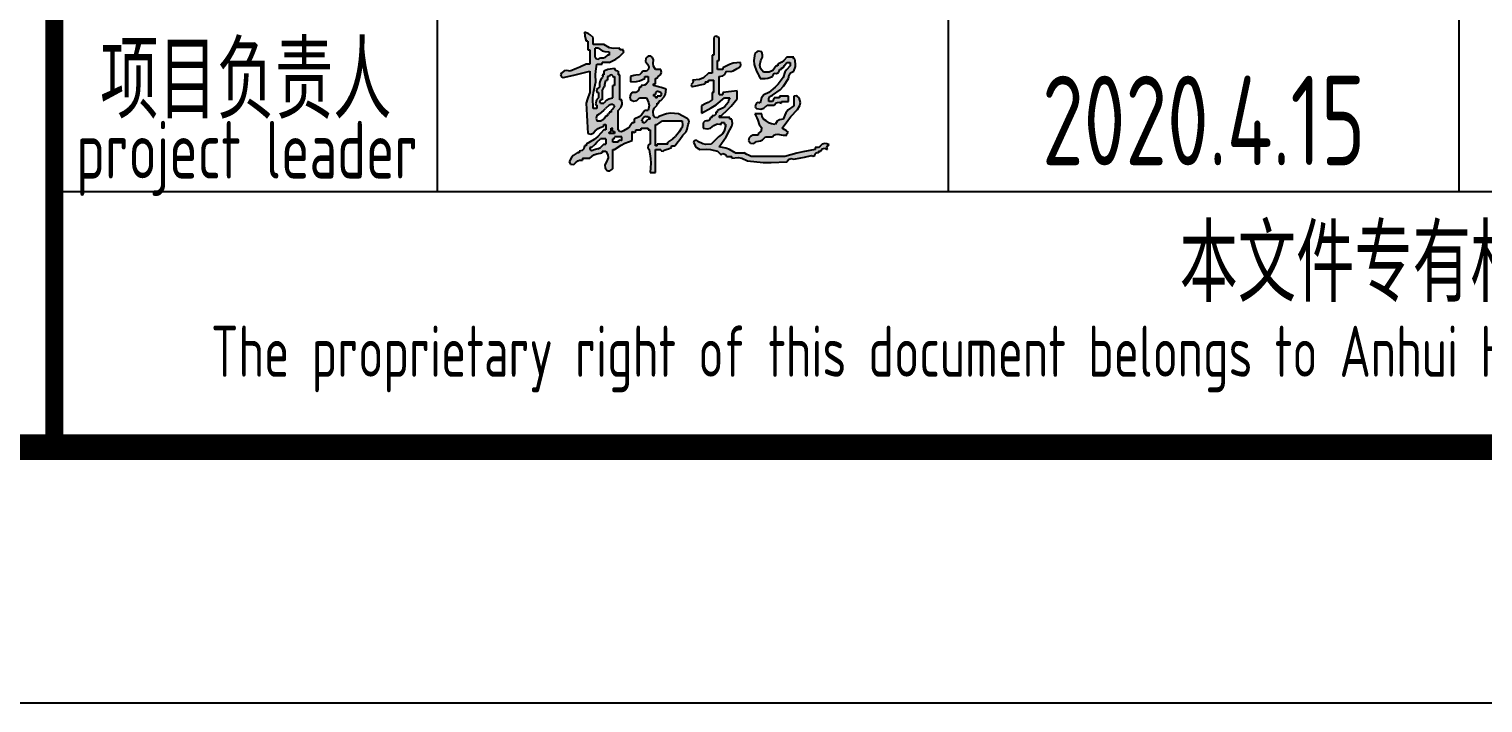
# Model space of a CAD drawing. Extents: x 6128144 to 12201635, y -1670122 to -706096.
# Drawn here: x 6174718 to 6177564, y -753270 to -751952 of the extents above; entities that cross this region are included whole.
import ezdxf
from ezdxf.enums import TextEntityAlignment as Align

# ---------------------------------------------------------------- set-up
doc = ezdxf.new("R2010")
doc.units = 0
doc.header["$LTSCALE"] = 1000
doc.header["$MEASUREMENT"] = 0
doc.layers.get('0').update_dxf_attribs({"linetype": 'CONTINUOUS'})
doc.layers.add('PUB_TITLE', color=4, linetype='CONTINUOUS')
doc.styles.add('AHD', font='sceie.shx', dxfattribs={"width": 0.7, "bigfont": 'sceic.shx'})
doc.styles.add('sceie', font='sceie.shx', dxfattribs={"bigfont": 'sceic.shx'})

# ---------------------------------------------------------------- blocks, each defined once
blk = doc.blocks.new('韩超')
h = blk.add_hatch(color=256)
h.dxf.hatch_style = 1
h.paths.add_polyline_path([(0.787849, 0.514197), (0.777955, 0.527898), (0.77346, 0.562754), (0.78123, 0.586063), (0.805739, 0.61125), (0.805739, 0.625142), (0.819631, 0.625142), (0.818004, 0.635027), (0.823773, 0.643681), (0.833523, 0.64598), (0.860867, 0.674873), (0.870953, 0.696725), (0.875199, 0.736279), (0.836353, 0.74757), (0.816903, 0.753127), (0.777955, 0.764063), (0.777955, 0.777955), (0.791847, 0.777955), (0.791847, 0.819631), (0.801775, 0.820971), (0.80763, 0.824875), (0.812685, 0.833523), (0.832189, 0.847055), (0.839321, 0.866071), (0.833523, 0.889091), (0.791847, 0.889091), (0.776856, 0.916298), (0.7735, 0.934755), (0.777955, 0.965498), (0.770329, 0.984025), (0.756314, 0.993368), (0.736279, 0.993282), (0.716867, 0.977277), (0.713907, 0.950644), (0.729333, 0.930768), (0.740061, 0.911103), (0.737625, 0.891618), (0.722387, 0.875199), (0.694603, 0.875199), (0.683489, 0.864086), (0.677932, 0.858529), (0.666819, 0.847415), (0.638572, 0.845181), (0.624291, 0.842325), (0.597358, 0.833523), (0.597358, 0.791847), (0.643081, 0.794876), (0.666726, 0.800787), (0.708495, 0.819631), (0.708495, 0.833523), (0.736279, 0.833523), (0.736279, 0.791847), (0.718733, 0.774249), (0.705317, 0.767541), (0.680711, 0.764063), (0.680711, 0.750171), (0.666819, 0.750171), (0.658732, 0.72359), (0.639033, 0.708815), (0.61125, 0.708495), (0.596777, 0.690733), (0.592946, 0.675409), (0.597358, 0.652926), (0.623512, 0.642026), (0.64687, 0.646697), (0.666819, 0.666819), (0.722387, 0.666819), (0.738834, 0.631134), (0.742077, 0.608437), (0.736279, 0.569574), (0.708495, 0.569574), (0.682162, 0.535076), (0.663824, 0.519794), (0.625142, 0.500114), (0.625142, 0.47233), (0.61125, 0.47233), (0.589715, 0.441777), (0.574435, 0.428025), (0.54179, 0.409816), (0.527664, 0.400538), (0.510468, 0.403404), (0.500114, 0.416762), (0.500114, 0.569574), (0.524623, 0.594762), (0.532393, 0.618071), (0.527898, 0.652926), (0.514006, 0.652926), (0.514006, 0.847415), (0.500114, 0.847415), (0.500114, 0.875199), (0.486416, 0.877514), (0.478388, 0.883536), (0.47233, 0.896037), (0.438162, 0.892345), (0.420863, 0.888021), (0.388977, 0.875199), (0.388977, 0.847415), (0.375085, 0.847415), (0.379444, 0.836821), (0.376971, 0.826928), (0.368139, 0.819631), (0.356965, 0.793593), (0.353947, 0.778504), (0.354247, 0.750171), (0.337644, 0.741703), (0.330222, 0.726858), (0.333409, 0.708495), (0.347301, 0.708495), (0.347301, 0.666819), (0.332737, 0.655189), (0.327028, 0.643772), (0.326463, 0.625142), (0.32344, 0.619715), (0.327253, 0.612088), (0.333409, 0.61125), (0.333409, 0.583466), (0.305625, 0.583466), (0.302565, 0.667178), (0.306887, 0.710398), (0.326463, 0.791847), (0.3234, 0.8474), (0.32482, 0.875797), (0.333409, 0.930768), (0.375085, 0.930768), (0.375085, 0.94466), (0.430654, 0.94466), (0.482374, 0.970498), (0.50707, 0.987931), (0.548736, 1.028012), (0.542559, 1.028676), (0.538615, 1.036564), (0.54179, 1.041904), (0.514006, 1.041904), (0.514006, 1.055796), (0.462884, 1.052445), (0.433869, 1.058893), (0.388977, 1.08358), (0.305625, 1.08358), (0.305625, 1.139148), (0.281985, 1.161307), (0.266841, 1.170393), (0.236165, 1.180825), (0.238399, 1.152578), (0.241255, 1.138297), (0.250057, 1.111364), (0.263949, 1.111364), (0.263949, 1.041904), (0.277841, 1.041904), (0.277841, 0.930768), (0.250057, 0.930768), (0.200194, 0.90821), (0.175186, 0.897095), (0.125028, 0.875199), (0.097454, 0.881715), (0.078516, 0.877928), (0.055568, 0.861307), (0.050109, 0.847376), (0.0559, 0.8329), (0.06946, 0.826577), (0.152955, 0.845407), (0.194635, 0.855133), (0.277841, 0.875199), (0.277841, 0.708495), (0.266727, 0.675154), (0.261171, 0.658483), (0.250057, 0.625142), (0.255939, 0.530696), (0.258718, 0.483462), (0.263949, 0.388977), (0.286969, 0.38318), (0.305985, 0.390311), (0.319517, 0.409816), (0.344599, 0.428141), (0.359268, 0.435475), (0.388977, 0.444546), (0.388977, 0.458438), (0.40287, 0.458438), (0.40287, 0.416762), (0.388977, 0.416762), (0.340729, 0.364454), (0.31168, 0.341215), (0.250057, 0.305625), (0.250057, 0.291733), (0.236165, 0.291733), (0.231424, 0.268639), (0.217583, 0.254798), (0.194489, 0.250057), (0.194489, 0.236165), (0.180597, 0.236165), (0.148793, 0.216524), (0.134276, 0.200394), (0.118082, 0.166705), (0.127514, 0.14947), (0.152825, 0.145854), (0.166705, 0.159759), (0.185336, 0.17447), (0.198563, 0.17943), (0.222273, 0.180597), (0.222273, 0.194489), (0.277841, 0.194489), (0.311245, 0.220472), (0.333233, 0.229896), (0.375085, 0.236165), (0.375085, 0.250057), (0.40287, 0.250057), (0.420685, 0.221738), (0.422698, 0.197582), (0.409816, 0.166705), (0.396068, 0.142401), (0.398473, 0.118345), (0.416762, 0.097244), (0.43433, 0.097627), (0.444154, 0.100901), (0.458438, 0.111136), (0.458438, 0.263949), (0.47233, 0.263949), (0.524193, 0.298154), (0.552768, 0.312442), (0.61125, 0.333409), (0.61125, 0.40287), (0.621931, 0.39652), (0.637706, 0.404407), (0.639034, 0.416762), (0.680711, 0.416762), (0.680711, 0.430654), (0.736279, 0.430654), (0.736279, 0.416762), (0.750171, 0.416762), (0.750171, 0.305625), (0.735269, 0.297653), (0.731714, 0.276323), (0.743225, 0.263949), (0.754517, 0.192544), (0.755945, 0.155413), (0.750171, 0.083352), (0.791847, 0.083352), (0.791847, 0.263949), (0.833523, 0.263949), (0.837499, 0.253205), (0.852744, 0.249394), (0.861307, 0.257003), (0.883535, 0.265338), (0.894648, 0.269506), (0.916876, 0.277841), (0.916876, 0.291733), (0.94466, 0.291733), (0.969894, 0.324902), (0.982398, 0.341574), (1.007174, 0.375085), (1.032146, 0.402761), (1.041693, 0.421855), (1.04885, 0.458438), (1.055218, 0.477023), (1.053221, 0.491001), (1.041904, 0.50706), (0.972444, 0.54179), (0.910919, 0.546316), (0.877697, 0.541786), (0.819631, 0.520952), (0.805828, 0.5112)])
h.paths.add_polyline_path([(0.791847, 0.458438), (0.805739, 0.458438), (0.82241, 0.469551), (0.847415, 0.486222), (1.000228, 0.486222), (1.003038, 0.45197), (0.997988, 0.431769), (0.97939, 0.40287), (0.948039, 0.36501), (0.929334, 0.347744), (0.889091, 0.319517), (0.889091, 0.305625), (0.805739, 0.305625), (0.805739, 0.291733), (0.791847, 0.291733)], flags=16)
h.paths.add_polyline_path([(0.750171, 0.500114), (0.736279, 0.500114), (0.725165, 0.489), (0.719608, 0.483443), (0.708495, 0.47233), (0.694603, 0.47233), (0.694603, 0.486222), (0.688447, 0.48706), (0.684633, 0.494686), (0.687657, 0.500114), (0.701182, 0.516386), (0.715167, 0.52238), (0.736279, 0.520952), (0.736943, 0.514775), (0.744831, 0.510831), (0.750171, 0.514006)], flags=16)
h.paths.add_polyline_path([(0.791847, 0.666819), (0.793521, 0.674497), (0.785633, 0.682384), (0.777955, 0.680711), (0.777955, 0.694603), (0.791847, 0.694603), (0.792194, 0.70849), (0.806202, 0.718996), (0.819631, 0.715441), (0.833192, 0.709118), (0.838982, 0.694641), (0.833523, 0.680711), (0.805739, 0.680711), (0.805739, 0.666819)], flags=16)
h.paths.add_polyline_path([(0.527898, 0.361193), (0.527898, 0.333409), (0.517217, 0.339759), (0.501443, 0.331871), (0.500114, 0.319517), (0.458438, 0.319517), (0.458438, 0.347301), (0.466116, 0.345628), (0.474003, 0.353515), (0.47233, 0.361193)], flags=16)
h.paths.add_polyline_path([(0.47233, 0.40287), (0.47233, 0.388977), (0.430654, 0.388977), (0.42898, 0.396656), (0.436867, 0.404543), (0.444546, 0.40287), (0.444546, 0.430654), (0.458438, 0.430654), (0.452088, 0.419973), (0.459976, 0.404198)], flags=16)
h.paths.add_polyline_path([(0.47233, 0.604304), (0.464836, 0.588169), (0.458643, 0.580427), (0.444546, 0.569574), (0.444546, 0.555682), (0.430654, 0.555682), (0.432327, 0.548004), (0.42444, 0.540117), (0.416762, 0.54179), (0.416762, 0.527898), (0.40287, 0.527898), (0.39467, 0.507807), (0.386422, 0.49791), (0.368139, 0.486222), (0.333409, 0.486222), (0.327612, 0.509242), (0.334743, 0.528258), (0.354247, 0.54179), (0.384775, 0.569612), (0.400056, 0.583504), (0.430654, 0.61125), (0.446814, 0.616197), (0.458647, 0.614224)], flags=16)
h.paths.add_polyline_path([(0.458438, 0.666819), (0.426908, 0.659351), (0.410404, 0.649448), (0.388977, 0.625142), (0.361193, 0.625142), (0.354844, 0.635823), (0.362731, 0.651598), (0.375085, 0.652926), (0.375085, 0.722387), (0.390598, 0.753922), (0.396359, 0.771203), (0.40287, 0.805739), (0.416762, 0.805739), (0.416762, 0.833523), (0.430654, 0.833523), (0.434629, 0.844267), (0.449874, 0.848078), (0.458438, 0.840469), (0.459102, 0.834292), (0.466989, 0.830348), (0.47233, 0.833523), (0.47233, 0.764063), (0.458438, 0.764063)], flags=16)
h.paths.add_polyline_path([(0.40287, 0.347301), (0.40287, 0.305625), (0.388977, 0.305625), (0.360889, 0.27915), (0.342496, 0.268422), (0.305625, 0.257003), (0.294367, 0.254885), (0.286778, 0.256782), (0.277841, 0.263949), (0.277841, 0.277841), (0.291733, 0.277841), (0.319459, 0.305683), (0.333352, 0.319575), (0.361193, 0.347301)], flags=16)
h.paths.add_polyline_path([(0.430654, 1.000228), (0.416762, 1.000228), (0.39813, 0.985517), (0.384903, 0.980557), (0.361193, 0.97939), (0.347067, 0.970112), (0.329871, 0.972978), (0.319517, 0.986336), (0.319517, 1.055796), (0.347301, 1.055796), (0.376072, 1.035613), (0.395527, 1.029128), (0.430654, 1.028012)], flags=16)
h = blk.add_hatch(color=256)
h.dxf.hatch_style = 1
h.paths.add_polyline_path([(1.542018, 0.208381), (1.519791, 0.219494), (1.508677, 0.225051), (1.48645, 0.236165), (1.416989, 0.236165), (1.371255, 0.264232), (1.344642, 0.274582), (1.291961, 0.284787), (1.328443, 0.335457), (1.345237, 0.362046), (1.375313, 0.416762), (1.391241, 0.446575), (1.394603, 0.466747), (1.389205, 0.500114), (1.375313, 0.500114), (1.375313, 0.514006), (1.291961, 0.514006), (1.291961, 0.527898), (1.305853, 0.527898), (1.359796, 0.576664), (1.385101, 0.603375), (1.430881, 0.659873), (1.430881, 0.722387), (1.386427, 0.71683), (1.3642, 0.714052), (1.319745, 0.708495), (1.319745, 0.694603), (1.291961, 0.694603), (1.291961, 0.833523), (1.31926, 0.838693), (1.334923, 0.85044), (1.347529, 0.875199), (1.381781, 0.872389), (1.401982, 0.877439), (1.430881, 0.896037), (1.450883, 0.906123), (1.460131, 0.922307), (1.458666, 0.94466), (1.401114, 0.937345), (1.371819, 0.928557), (1.319745, 0.902983), (1.319745, 0.889091), (1.278069, 0.889091), (1.278069, 0.958552), (1.291961, 0.958552), (1.291961, 1.139148), (1.285806, 1.138304), (1.281086, 1.140664), (1.278069, 1.146094), (1.267308, 1.150023), (1.257931, 1.147679), (1.250285, 1.139148), (1.250285, 1.000228), (1.236393, 1.000228), (1.236393, 0.861307), (1.208609, 0.861307), (1.168183, 0.824416), (1.138053, 0.811024), (1.08358, 0.805739), (1.087939, 0.795145), (1.085465, 0.785252), (1.076634, 0.777955), (1.071121, 0.771113), (1.075065, 0.759282), (1.08358, 0.757117), (1.122533, 0.76519), (1.141984, 0.769358), (1.180825, 0.777955), (1.180825, 0.791847), (1.208609, 0.791847), (1.208609, 0.805739), (1.250285, 0.805739), (1.250285, 0.708495), (1.236393, 0.708495), (1.236393, 0.652926), (1.203973, 0.631977), (1.187234, 0.622213), (1.15304, 0.604304), (1.15304, 0.548736), (1.229739, 0.588318), (1.266619, 0.612432), (1.333637, 0.666819), (1.375313, 0.666819), (1.366995, 0.654381), (1.363975, 0.646831), (1.361421, 0.632088), (1.335054, 0.599814), (1.316435, 0.58585), (1.278069, 0.569574), (1.278069, 0.555682), (1.264177, 0.555682), (1.26415, 0.539965), (1.25211, 0.527924), (1.236393, 0.527898), (1.236393, 0.514006), (1.222501, 0.514006), (1.219217, 0.502022), (1.216226, 0.496039), (1.208609, 0.486222), (1.191149, 0.488205), (1.17971, 0.484393), (1.166932, 0.47233), (1.166932, 0.430654), (1.200708, 0.424307), (1.223469, 0.429997), (1.250285, 0.451492), (1.27048, 0.461183), (1.283894, 0.46286), (1.305853, 0.458438), (1.305853, 0.47233), (1.333637, 0.47233), (1.333637, 0.458438), (1.339793, 0.4576), (1.343606, 0.449973), (1.340583, 0.444546), (1.32937, 0.406076), (1.316213, 0.38634), (1.285015, 0.361193), (1.229447, 0.305625), (1.187056, 0.302553), (1.163204, 0.307323), (1.125256, 0.326463), (1.114566, 0.33576), (1.096818, 0.332211), (1.090526, 0.319517), (1.102438, 0.292491), (1.113943, 0.279343), (1.139148, 0.263949), (1.194983, 0.265062), (1.223561, 0.262204), (1.278069, 0.250057), (1.289183, 0.238943), (1.294739, 0.233386), (1.305853, 0.222273), (1.320568, 0.231877), (1.341519, 0.224893), (1.347529, 0.208381), (1.389205, 0.208381), (1.389205, 0.194489), (1.439628, 0.1998), (1.468259, 0.195028), (1.514234, 0.173651), (1.635959, 0.161998), (1.69773, 0.160594), (1.819859, 0.166705), (1.833779, 0.185933), (1.852296, 0.192877), (1.875427, 0.187543), (1.930995, 0.198656), (1.958779, 0.204213), (2.014348, 0.215327), (2.025534, 0.209917), (2.039748, 0.217024), (2.042132, 0.229219), (2.049428, 0.23805), (2.059322, 0.240524), (2.069916, 0.236165), (2.069916, 0.250057), (2.083808, 0.250057), (2.098401, 0.26772), (2.118188, 0.272666), (2.139376, 0.263949), (2.133917, 0.27788), (2.139708, 0.292356), (2.153268, 0.298679), (2.133073, 0.308371), (2.119659, 0.310047), (2.0977, 0.305625), (2.086586, 0.294512), (2.08103, 0.288955), (2.069916, 0.277841), (2.042132, 0.277841), (2.042132, 0.263949), (1.946785, 0.245868), (1.899372, 0.234712), (1.805967, 0.208381)])
h = blk.add_hatch(color=256)
h.dxf.hatch_style = 1
h.paths.add_polyline_path([(1.611478, 0.625142), (1.597547, 0.630601), (1.583071, 0.624811), (1.576748, 0.61125), (1.572819, 0.60049), (1.575163, 0.591112), (1.583694, 0.583466), (1.61855, 0.578971), (1.641859, 0.586741), (1.667046, 0.61125), (1.680938, 0.61125), (1.722615, 0.61125), (1.737208, 0.628913), (1.756995, 0.63386), (1.778183, 0.625142), (1.778183, 0.639034), (1.833751, 0.639034), (1.833751, 0.655705), (1.833751, 0.66404), (1.833751, 0.680711), (1.805967, 0.680711), (1.792075, 0.680711), (1.764291, 0.680711), (1.764291, 0.666819), (1.722615, 0.666819), (1.717058, 0.655705), (1.714279, 0.650148), (1.708723, 0.639034), (1.69483, 0.639034), (1.680938, 0.639034), (1.678868, 0.661339), (1.688455, 0.678116), (1.708723, 0.687657), (1.768692, 0.728785), (1.795922, 0.757527), (1.833751, 0.819631), (1.839429, 0.846829), (1.850907, 0.862133), (1.875427, 0.875199), (1.888443, 0.91196), (1.890032, 0.934206), (1.882373, 0.972444), (1.876196, 0.973108), (1.872252, 0.980995), (1.875427, 0.986336), (1.861535, 0.986336), (1.819859, 0.986336), (1.796859, 0.959188), (1.781933, 0.947248), (1.750399, 0.930768), (1.750399, 0.916876), (1.736507, 0.916876), (1.71031, 0.882162), (1.682751, 0.868382), (1.639262, 0.868253), (1.61591, 0.897042), (1.610049, 0.922442), (1.618424, 0.958552), (1.629264, 0.984285), (1.6309, 1.000642), (1.62537, 1.028012), (1.602888, 1.032424), (1.587563, 1.028593), (1.569802, 1.01412), (1.562035, 0.958817), (1.56513, 0.927869), (1.583694, 0.875199), (1.595758, 0.853473), (1.601336, 0.842318), (1.611478, 0.819631), (1.650742, 0.818134), (1.671448, 0.821092), (1.708723, 0.833523), (1.714279, 0.844637), (1.717058, 0.850194), (1.722615, 0.861307), (1.740978, 0.85812), (1.755823, 0.865542), (1.764291, 0.882145), (1.764955, 0.888322), (1.772842, 0.892266), (1.778183, 0.889091), (1.778183, 0.902983), (1.792075, 0.902983), (1.803189, 0.919654), (1.808745, 0.927989), (1.819859, 0.94466), (1.847643, 0.94466), (1.847643, 0.916876), (1.817381, 0.887163), (1.804962, 0.866982), (1.792075, 0.826577), (1.753545, 0.774398), (1.730689, 0.750113), (1.680938, 0.708495), (1.641359, 0.690689), (1.621854, 0.667284)])
h = blk.add_hatch(color=256)
h.dxf.hatch_style = 1
h.paths.add_polyline_path([(1.831635, 0.573795), (1.812227, 0.549535), (1.792075, 0.500114), (1.762292, 0.496094), (1.744726, 0.484384), (1.729561, 0.458438), (1.700075, 0.463546), (1.684975, 0.469586), (1.6601, 0.486222), (1.637668, 0.49978), (1.627728, 0.515685), (1.62537, 0.54179), (1.603143, 0.54179), (1.592029, 0.54179), (1.569802, 0.54179), (1.586675, 0.509854), (1.593737, 0.492906), (1.604532, 0.458438), (1.621804, 0.436498), (1.61886, 0.407063), (1.597586, 0.388977), (1.597586, 0.375085), (1.55591, 0.375085), (1.536306, 0.36578), (1.526798, 0.35437), (1.52118, 0.333409), (1.537185, 0.313997), (1.563818, 0.311038), (1.583694, 0.326463), (1.614401, 0.331156), (1.630976, 0.339443), (1.653154, 0.361193), (1.667046, 0.361193), (1.708723, 0.361193), (1.720352, 0.375758), (1.731769, 0.381467), (1.750399, 0.382031), (1.77782, 0.376762), (1.791938, 0.37535), (1.819859, 0.375085), (1.821199, 0.385013), (1.825102, 0.390868), (1.833751, 0.395924), (1.815429, 0.411271), (1.805589, 0.418299), (1.785129, 0.430654), (1.829593, 0.491137), (1.853312, 0.520437), (1.903211, 0.57652), (1.923495, 0.606919), (1.927312, 0.631729), (1.917103, 0.666819), (1.904326, 0.678881), (1.892887, 0.682694), (1.875427, 0.680711), (1.875427, 0.650148), (1.875427, 0.634867), (1.875427, 0.604304)])
for p, q in [((0.266841, 1.170393), (0.236165, 1.180825)), ((0.236165, 1.180825), (0.238399, 1.152578)), ((0.238399, 1.152578), (0.241255, 1.138297)), ((0.241255, 1.138297), (0.250057, 1.111364)), ((0.281985, 1.161307), (0.266841, 1.170393)), ((0.305625, 1.139148), (0.281985, 1.161307)), ((0.305625, 1.08358), (0.305625, 1.139148)), ((1.257931, 1.147679), (1.250285, 1.139148)), ((1.250285, 1.139148), (1.250285, 1.000228)), ((1.267308, 1.150023), (1.257931, 1.147679)), ((1.278069, 1.146094), (1.267308, 1.150023)), ((1.281086, 1.140664), (1.278069, 1.146094)), ((1.285806, 1.138304), (1.281086, 1.140664)), ((1.291961, 1.139148), (1.285806, 1.138304)), ((1.291961, 0.958552), (1.291961, 1.139148)), ((0.263949, 1.111364), (0.250057, 1.111364)), ((0.263949, 1.111364), (0.263949, 1.041904)), ((0.263949, 1.041904), (0.277841, 1.041904)), ((0.277841, 1.041904), (0.277841, 0.930768)), ((0.388977, 1.08358), (0.305625, 1.08358)), ((0.319517, 0.986336), (0.319517, 1.055796)), ((0.347301, 1.055796), (0.319517, 1.055796)), ((0.347301, 1.055796), (0.376072, 1.035613)), ((0.376072, 1.035613), (0.395527, 1.029128)), ((0.433869, 1.058893), (0.388977, 1.08358)), ((0.395527, 1.029128), (0.430654, 1.028012)), ((0.430654, 1.028012), (0.430654, 1.000228)), ((0.462884, 1.052445), (0.433869, 1.058893)), ((0.514006, 1.055796), (0.462884, 1.052445)), ((0.50707, 0.987931), (0.548736, 1.028012)), ((0.514006, 1.041904), (0.514006, 1.055796)), ((0.54179, 1.041904), (0.514006, 1.041904)), ((0.538615, 1.036564), (0.54179, 1.041904)), ((0.542559, 1.028676), (0.538615, 1.036564)), ((0.548736, 1.028012), (0.542559, 1.028676)), ((1.587563, 1.028593), (1.569802, 1.01412)), ((1.602888, 1.032424), (1.587563, 1.028593)), ((1.62537, 1.028012), (1.602888, 1.032424)), ((1.6309, 1.000642), (1.62537, 1.028012)), ((0.250057, 0.930768), (0.200194, 0.90821)), ((0.277841, 0.930768), (0.250057, 0.930768)), ((0.319517, 0.986336), (0.329871, 0.972978)), ((0.32482, 0.875797), (0.333409, 0.930768)), ((0.329871, 0.972978), (0.347067, 0.970112)), ((0.333409, 0.930768), (0.375085, 0.930768)), ((0.347067, 0.970112), (0.361193, 0.97939)), ((0.361193, 0.97939), (0.384903, 0.980557)), ((0.375085, 0.930768), (0.375085, 0.94466)), ((0.430654, 0.94466), (0.375085, 0.94466)), ((0.384903, 0.980557), (0.39813, 0.985517)), ((0.416762, 1.000228), (0.39813, 0.985517)), ((0.430654, 1.000228), (0.416762, 1.000228)), ((0.430654, 0.94466), (0.482374, 0.970498)), ((0.482374, 0.970498), (0.50707, 0.987931)), ((0.716867, 0.977277), (0.713907, 0.950644)), ((0.713907, 0.950644), (0.729333, 0.930768)), ((0.736279, 0.993282), (0.716867, 0.977277)), ((0.729333, 0.930768), (0.740061, 0.911103)), ((0.756314, 0.993368), (0.736279, 0.993282)), ((0.740061, 0.911103), (0.737625, 0.891618)), ((0.770329, 0.984025), (0.756314, 0.993368)), ((0.777955, 0.965498), (0.770329, 0.984025)), ((0.7735, 0.934755), (0.777955, 0.965498)), ((0.776856, 0.916298), (0.7735, 0.934755)), ((0.791847, 0.889091), (0.776856, 0.916298)), ((1.236393, 1.000228), (1.236393, 0.861307)), ((1.250285, 1.000228), (1.236393, 1.000228)), ((1.278069, 0.958552), (1.291961, 0.958552)), ((1.278069, 0.889091), (1.278069, 0.958552)), ((1.371819, 0.928557), (1.319745, 0.902983)), ((1.401114, 0.937345), (1.371819, 0.928557)), ((1.458666, 0.94466), (1.401114, 0.937345)), ((1.450883, 0.906123), (1.460131, 0.922307)), ((1.460131, 0.922307), (1.458666, 0.94466)), ((1.569802, 1.01412), (1.562035, 0.958817)), ((1.562035, 0.958817), (1.56513, 0.927869)), ((1.56513, 0.927869), (1.583694, 0.875199)), ((1.610049, 0.922442), (1.618424, 0.958552)), ((1.61591, 0.897042), (1.610049, 0.922442)), ((1.618424, 0.958552), (1.629264, 0.984285)), ((1.629264, 0.984285), (1.6309, 1.000642)), ((1.736507, 0.916876), (1.71031, 0.882162)), ((1.750399, 0.916876), (1.736507, 0.916876)), ((1.781933, 0.947248), (1.750399, 0.930768)), ((1.750399, 0.930768), (1.750399, 0.916876)), ((1.796859, 0.959188), (1.781933, 0.947248)), ((1.792075, 0.902983), (1.803189, 0.919654)), ((1.819859, 0.986336), (1.796859, 0.959188)), ((1.803189, 0.919654), (1.808745, 0.927989)), ((1.808745, 0.927989), (1.819859, 0.94466)), ((1.847643, 0.916876), (1.817381, 0.887163)), ((1.861535, 0.986336), (1.819859, 0.986336)), ((1.819859, 0.94466), (1.847643, 0.94466)), ((1.847643, 0.94466), (1.847643, 0.916876)), ((1.875427, 0.986336), (1.861535, 0.986336)), ((1.872252, 0.980995), (1.875427, 0.986336)), ((1.876196, 0.973108), (1.872252, 0.980995)), ((1.875427, 0.875199), (1.888443, 0.91196)), ((1.882373, 0.972444), (1.876196, 0.973108)), ((1.890032, 0.934206), (1.882373, 0.972444)), ((1.888443, 0.91196), (1.890032, 0.934206)), ((0.055568, 0.861307), (0.050109, 0.847376)), ((0.050109, 0.847376), (0.0559, 0.8329)), ((0.078516, 0.877928), (0.055568, 0.861307)), ((0.0559, 0.8329), (0.06946, 0.826577)), ((0.06946, 0.826577), (0.152955, 0.845407)), ((0.097454, 0.881715), (0.078516, 0.877928)), ((0.125028, 0.875199), (0.097454, 0.881715)), ((0.175186, 0.897095), (0.125028, 0.875199)), ((0.152955, 0.845407), (0.194635, 0.855133)), ((0.200194, 0.90821), (0.175186, 0.897095)), ((0.194635, 0.855133), (0.277841, 0.875199)), ((0.277841, 0.875199), (0.277841, 0.708495)), ((0.3234, 0.8474), (0.32482, 0.875797)), ((0.326463, 0.791847), (0.3234, 0.8474)), ((0.368139, 0.819631), (0.356965, 0.793593)), ((0.376971, 0.826928), (0.368139, 0.819631)), ((0.388977, 0.847415), (0.375085, 0.847415)), ((0.375085, 0.847415), (0.379444, 0.836821)), ((0.379444, 0.836821), (0.376971, 0.826928)), ((0.420863, 0.888021), (0.388977, 0.875199)), ((0.388977, 0.875199), (0.388977, 0.847415)), ((0.396359, 0.771203), (0.40287, 0.805739)), ((0.40287, 0.805739), (0.416762, 0.805739)), ((0.416762, 0.833523), (0.416762, 0.805739)), ((0.430654, 0.833523), (0.416762, 0.833523)), ((0.438162, 0.892345), (0.420863, 0.888021)), ((0.434629, 0.844267), (0.430654, 0.833523)), ((0.449874, 0.848078), (0.434629, 0.844267)), ((0.47233, 0.896037), (0.438162, 0.892345)), ((0.458438, 0.840469), (0.449874, 0.848078)), ((0.458438, 0.840469), (0.459102, 0.834292)), ((0.466989, 0.830348), (0.459102, 0.834292)), ((0.47233, 0.833523), (0.466989, 0.830348)), ((0.478388, 0.883536), (0.47233, 0.896037)), ((0.47233, 0.833523), (0.47233, 0.764063)), ((0.486416, 0.877514), (0.478388, 0.883536)), ((0.500114, 0.875199), (0.486416, 0.877514)), ((0.500114, 0.875199), (0.500114, 0.847415)), ((0.514006, 0.847415), (0.500114, 0.847415)), ((0.514006, 0.652926), (0.514006, 0.847415)), ((0.624291, 0.842325), (0.597358, 0.833523)), ((0.597358, 0.833523), (0.597358, 0.791847)), ((0.638572, 0.845181), (0.624291, 0.842325)), ((0.666819, 0.847415), (0.638572, 0.845181)), ((0.643081, 0.794876), (0.666726, 0.800787)), ((0.666726, 0.800787), (0.708495, 0.819631)), ((0.677932, 0.858529), (0.666819, 0.847415)), ((0.683489, 0.864086), (0.677932, 0.858529)), ((0.694603, 0.875199), (0.683489, 0.864086)), ((0.722387, 0.875199), (0.694603, 0.875199)), ((0.708495, 0.833523), (0.736279, 0.833523)), ((0.708495, 0.819631), (0.708495, 0.833523)), ((0.737625, 0.891618), (0.722387, 0.875199)), ((0.736279, 0.833523), (0.736279, 0.791847)), ((0.833523, 0.889091), (0.791847, 0.889091)), ((0.791847, 0.819631), (0.801775, 0.820971)), ((0.791847, 0.777955), (0.791847, 0.819631)), ((0.801775, 0.820971), (0.80763, 0.824875)), ((0.80763, 0.824875), (0.812685, 0.833523)), ((0.812685, 0.833523), (0.832189, 0.847055)), ((0.832189, 0.847055), (0.839321, 0.866071)), ((0.839321, 0.866071), (0.833523, 0.889091)), ((1.138053, 0.811024), (1.08358, 0.805739)), ((1.08358, 0.805739), (1.087939, 0.795145)), ((1.168183, 0.824416), (1.138053, 0.811024)), ((1.208609, 0.861307), (1.168183, 0.824416)), ((1.236393, 0.861307), (1.208609, 0.861307)), ((1.208609, 0.791847), (1.208609, 0.805739)), ((1.208609, 0.805739), (1.250285, 0.805739)), ((1.250285, 0.708495), (1.250285, 0.805739)), ((1.319745, 0.889091), (1.278069, 0.889091)), ((1.291961, 0.833523), (1.31926, 0.838693)), ((1.291961, 0.694603), (1.291961, 0.833523)), ((1.31926, 0.838693), (1.334923, 0.85044)), ((1.319745, 0.902983), (1.319745, 0.889091)), ((1.334923, 0.85044), (1.347529, 0.875199)), ((1.347529, 0.875199), (1.381781, 0.872389)), ((1.381781, 0.872389), (1.401982, 0.877439)), ((1.401982, 0.877439), (1.430881, 0.896037)), ((1.430881, 0.896037), (1.450883, 0.906123)), ((1.583694, 0.875199), (1.595758, 0.853473)), ((1.595758, 0.853473), (1.601336, 0.842318)), ((1.601336, 0.842318), (1.611478, 0.819631)), ((1.611478, 0.819631), (1.650742, 0.818134)), ((1.639262, 0.868253), (1.61591, 0.897042)), ((1.682751, 0.868382), (1.639262, 0.868253)), ((1.650742, 0.818134), (1.671448, 0.821092)), ((1.671448, 0.821092), (1.708723, 0.833523)), ((1.71031, 0.882162), (1.682751, 0.868382)), ((1.708723, 0.833523), (1.714279, 0.844637)), ((1.714279, 0.844637), (1.717058, 0.850194)), ((1.717058, 0.850194), (1.722615, 0.861307)), ((1.722615, 0.861307), (1.740978, 0.85812)), ((1.740978, 0.85812), (1.755823, 0.865542)), ((1.792075, 0.826577), (1.753545, 0.774398)), ((1.755823, 0.865542), (1.764291, 0.882145)), ((1.764291, 0.882145), (1.764955, 0.888322)), ((1.764955, 0.888322), (1.772842, 0.892266)), ((1.772842, 0.892266), (1.778183, 0.889091)), ((1.778183, 0.902983), (1.792075, 0.902983)), ((1.778183, 0.889091), (1.778183, 0.902983)), ((1.804962, 0.866982), (1.792075, 0.826577)), ((1.795922, 0.757527), (1.833751, 0.819631)), ((1.817381, 0.887163), (1.804962, 0.866982)), ((1.833751, 0.819631), (1.839429, 0.846829)), ((1.839429, 0.846829), (1.850907, 0.862133)), ((1.850907, 0.862133), (1.875427, 0.875199)), ((0.277841, 0.708495), (0.266727, 0.675154)), ((0.302565, 0.667178), (0.306887, 0.710398)), ((0.306887, 0.710398), (0.326463, 0.791847)), ((0.337644, 0.741703), (0.330222, 0.726858)), ((0.330222, 0.726858), (0.333409, 0.708495)), ((0.347301, 0.708495), (0.333409, 0.708495)), ((0.354247, 0.750171), (0.337644, 0.741703)), ((0.347301, 0.708495), (0.347301, 0.666819)), ((0.356965, 0.793593), (0.353947, 0.778504)), ((0.353947, 0.778504), (0.354247, 0.750171)), ((0.375085, 0.722387), (0.390598, 0.753922)), ((0.375085, 0.722387), (0.375085, 0.652926)), ((0.396359, 0.771203), (0.390598, 0.753922)), ((0.47233, 0.764063), (0.458438, 0.764063)), ((0.458438, 0.666819), (0.458438, 0.764063)), ((0.596777, 0.690733), (0.592946, 0.675409)), ((0.61125, 0.708495), (0.596777, 0.690733)), ((0.597358, 0.791847), (0.643081, 0.794876)), ((0.639033, 0.708815), (0.61125, 0.708495)), ((0.658732, 0.72359), (0.639033, 0.708815)), ((0.666819, 0.750171), (0.658732, 0.72359)), ((0.680711, 0.750171), (0.666819, 0.750171)), ((0.705317, 0.767541), (0.680711, 0.764063)), ((0.680711, 0.764063), (0.680711, 0.750171)), ((0.718733, 0.774249), (0.705317, 0.767541)), ((0.736279, 0.791847), (0.718733, 0.774249)), ((0.777955, 0.777955), (0.791847, 0.777955)), ((0.777955, 0.764063), (0.777955, 0.777955)), ((0.816903, 0.753127), (0.777955, 0.764063)), ((0.777955, 0.694603), (0.777955, 0.680711)), ((0.777955, 0.694603), (0.791847, 0.694603)), ((0.792194, 0.70849), (0.791847, 0.694603)), ((0.806202, 0.718996), (0.792194, 0.70849)), ((0.819631, 0.715441), (0.806202, 0.718996)), ((0.836353, 0.74757), (0.816903, 0.753127)), ((0.833192, 0.709118), (0.819631, 0.715441)), ((0.833192, 0.709118), (0.838982, 0.694641)), ((0.833523, 0.680711), (0.838982, 0.694641)), ((0.875199, 0.736279), (0.836353, 0.74757)), ((0.860867, 0.674873), (0.870953, 0.696725)), ((0.870953, 0.696725), (0.875199, 0.736279)), ((1.076634, 0.777955), (1.071121, 0.771113)), ((1.071121, 0.771113), (1.075065, 0.759282)), ((1.075065, 0.759282), (1.08358, 0.757117)), ((1.085465, 0.785252), (1.076634, 0.777955)), ((1.08358, 0.757117), (1.122533, 0.76519)), ((1.087939, 0.795145), (1.085465, 0.785252)), ((1.122533, 0.76519), (1.141984, 0.769358)), ((1.141984, 0.769358), (1.180825, 0.777955)), ((1.180825, 0.791847), (1.208609, 0.791847)), ((1.180825, 0.791847), (1.180825, 0.777955)), ((1.236393, 0.708495), (1.236393, 0.652926)), ((1.250285, 0.708495), (1.236393, 0.708495)), ((1.291961, 0.694603), (1.319745, 0.694603)), ((1.3642, 0.714052), (1.319745, 0.708495)), ((1.319745, 0.708495), (1.319745, 0.694603)), ((1.386427, 0.71683), (1.3642, 0.714052)), ((1.430881, 0.722387), (1.386427, 0.71683)), ((1.430881, 0.659873), (1.430881, 0.722387)), ((1.641359, 0.690689), (1.621854, 0.667284)), ((1.680938, 0.708495), (1.641359, 0.690689)), ((1.730689, 0.750113), (1.680938, 0.708495)), ((1.688455, 0.678116), (1.708723, 0.687657)), ((1.708723, 0.687657), (1.768692, 0.728785)), ((1.753545, 0.774398), (1.730689, 0.750113)), ((1.768692, 0.728785), (1.795922, 0.757527)), ((0.261171, 0.658483), (0.250057, 0.625142)), ((0.250057, 0.625142), (0.255939, 0.530696)), ((0.266727, 0.675154), (0.261171, 0.658483)), ((0.305625, 0.583466), (0.302565, 0.667178)), ((0.333409, 0.583466), (0.305625, 0.583466)), ((0.326463, 0.625142), (0.32344, 0.619715)), ((0.32344, 0.619715), (0.327253, 0.612088)), ((0.327028, 0.643772), (0.326463, 0.625142)), ((0.332737, 0.655189), (0.327028, 0.643772)), ((0.327253, 0.612088), (0.333409, 0.61125)), ((0.347301, 0.666819), (0.332737, 0.655189)), ((0.333409, 0.61125), (0.333409, 0.583466)), ((0.384775, 0.569612), (0.354247, 0.54179)), ((0.362731, 0.651598), (0.354844, 0.635823)), ((0.361193, 0.625142), (0.354844, 0.635823)), ((0.361193, 0.625142), (0.388977, 0.625142)), ((0.375085, 0.652926), (0.362731, 0.651598)), ((0.384775, 0.569612), (0.400056, 0.583504)), ((0.410404, 0.649448), (0.388977, 0.625142)), ((0.430654, 0.61125), (0.400056, 0.583504)), ((0.410404, 0.649448), (0.426908, 0.659351)), ((0.426908, 0.659351), (0.458438, 0.666819)), ((0.446814, 0.616197), (0.430654, 0.61125)), ((0.444546, 0.569574), (0.458643, 0.580427)), ((0.444546, 0.569574), (0.444546, 0.555682)), ((0.458647, 0.614224), (0.446814, 0.616197)), ((0.458643, 0.580427), (0.464836, 0.588169)), ((0.458647, 0.614224), (0.47233, 0.604304)), ((0.47233, 0.604304), (0.464836, 0.588169)), ((0.500114, 0.569574), (0.524623, 0.594762)), ((0.500114, 0.416762), (0.500114, 0.569574)), ((0.527898, 0.652926), (0.514006, 0.652926)), ((0.524623, 0.594762), (0.532393, 0.618071)), ((0.532393, 0.618071), (0.527898, 0.652926)), ((0.592946, 0.675409), (0.597358, 0.652926)), ((0.597358, 0.652926), (0.623512, 0.642026)), ((0.623512, 0.642026), (0.64687, 0.646697)), ((0.64687, 0.646697), (0.666819, 0.666819)), ((0.666819, 0.666819), (0.722387, 0.666819)), ((0.708495, 0.569574), (0.682162, 0.535076)), ((0.736279, 0.569574), (0.708495, 0.569574)), ((0.722387, 0.666819), (0.738834, 0.631134)), ((0.742077, 0.608437), (0.736279, 0.569574)), ((0.738834, 0.631134), (0.742077, 0.608437)), ((0.77346, 0.562754), (0.78123, 0.586063)), ((0.785633, 0.682384), (0.777955, 0.680711)), ((0.78123, 0.586063), (0.805739, 0.61125)), ((0.785633, 0.682384), (0.793521, 0.674497)), ((0.793521, 0.674497), (0.791847, 0.666819)), ((0.805739, 0.666819), (0.791847, 0.666819)), ((0.833523, 0.680711), (0.805739, 0.680711)), ((0.805739, 0.666819), (0.805739, 0.680711)), ((0.805739, 0.61125), (0.805739, 0.625142)), ((0.805739, 0.625142), (0.819631, 0.625142)), ((0.818004, 0.635027), (0.823773, 0.643681)), ((0.819631, 0.625142), (0.818004, 0.635027)), ((0.823773, 0.643681), (0.833523, 0.64598)), ((0.833523, 0.64598), (0.860867, 0.674873)), ((1.187234, 0.622213), (1.15304, 0.604304)), ((1.15304, 0.604304), (1.15304, 0.548736)), ((1.15304, 0.548736), (1.229739, 0.588318)), ((1.203973, 0.631977), (1.187234, 0.622213)), ((1.236393, 0.652926), (1.203973, 0.631977)), ((1.229739, 0.588318), (1.266619, 0.612432)), ((1.266619, 0.612432), (1.333637, 0.666819)), ((1.316435, 0.58585), (1.278069, 0.569574)), ((1.278069, 0.555682), (1.278069, 0.569574)), ((1.305853, 0.527898), (1.359796, 0.576664)), ((1.335054, 0.599814), (1.316435, 0.58585)), ((1.333637, 0.666819), (1.375313, 0.666819)), ((1.361421, 0.632088), (1.335054, 0.599814)), ((1.359796, 0.576664), (1.385101, 0.603375)), ((1.363975, 0.646831), (1.361421, 0.632088)), ((1.366995, 0.654381), (1.363975, 0.646831)), ((1.375313, 0.666819), (1.366995, 0.654381)), ((1.385101, 0.603375), (1.430881, 0.659873)), ((1.576748, 0.61125), (1.572819, 0.60049)), ((1.572819, 0.60049), (1.575163, 0.591112)), ((1.575163, 0.591112), (1.583694, 0.583466)), ((1.583071, 0.624811), (1.576748, 0.61125)), ((1.597547, 0.630601), (1.583071, 0.624811)), ((1.583694, 0.583466), (1.61855, 0.578971)), ((1.611478, 0.625142), (1.597547, 0.630601)), ((1.621854, 0.667284), (1.611478, 0.625142)), ((1.61855, 0.578971), (1.641859, 0.586741)), ((1.641859, 0.586741), (1.667046, 0.61125)), ((1.667046, 0.61125), (1.680938, 0.61125)), ((1.678868, 0.661339), (1.688455, 0.678116)), ((1.680938, 0.639034), (1.678868, 0.661339)), ((1.69483, 0.639034), (1.680938, 0.639034)), ((1.680938, 0.61125), (1.722615, 0.61125)), ((1.708723, 0.639034), (1.69483, 0.639034)), ((1.714279, 0.650148), (1.708723, 0.639034)), ((1.717058, 0.655705), (1.714279, 0.650148)), ((1.722615, 0.666819), (1.717058, 0.655705)), ((1.764291, 0.666819), (1.722615, 0.666819)), ((1.722615, 0.61125), (1.737208, 0.628913)), ((1.737208, 0.628913), (1.756995, 0.63386)), ((1.756995, 0.63386), (1.778183, 0.625142)), ((1.792075, 0.680711), (1.764291, 0.680711)), ((1.764291, 0.680711), (1.764291, 0.666819)), ((1.778183, 0.625142), (1.778183, 0.639034)), ((1.778183, 0.639034), (1.833751, 0.639034)), ((1.805967, 0.680711), (1.792075, 0.680711)), ((1.833751, 0.680711), (1.805967, 0.680711)), ((1.831635, 0.573795), (1.812227, 0.549535)), ((1.875427, 0.604304), (1.831635, 0.573795)), ((1.833751, 0.66404), (1.833751, 0.680711)), ((1.833751, 0.655705), (1.833751, 0.66404)), ((1.833751, 0.639034), (1.833751, 0.655705)), ((1.853312, 0.520437), (1.903211, 0.57652)), ((1.892887, 0.682694), (1.875427, 0.680711)), ((1.875427, 0.680711), (1.875427, 0.650148)), ((1.875427, 0.650148), (1.875427, 0.634867)), ((1.875427, 0.634867), (1.875427, 0.604304)), ((1.904326, 0.678881), (1.892887, 0.682694)), ((1.903211, 0.57652), (1.923495, 0.606919)), ((1.917103, 0.666819), (1.904326, 0.678881)), ((1.927312, 0.631729), (1.917103, 0.666819)), ((1.923495, 0.606919), (1.927312, 0.631729)), ((0.255939, 0.530696), (0.258718, 0.483462)), ((0.258718, 0.483462), (0.263949, 0.388977)), ((0.334743, 0.528258), (0.327612, 0.509242)), ((0.327612, 0.509242), (0.333409, 0.486222)), ((0.333409, 0.486222), (0.368139, 0.486222)), ((0.334743, 0.528258), (0.354247, 0.54179)), ((0.386422, 0.49791), (0.368139, 0.486222)), ((0.39467, 0.507807), (0.386422, 0.49791)), ((0.388977, 0.458438), (0.40287, 0.458438)), ((0.388977, 0.444546), (0.388977, 0.458438)), ((0.40287, 0.527898), (0.39467, 0.507807)), ((0.40287, 0.527898), (0.416762, 0.527898)), ((0.40287, 0.458438), (0.40287, 0.416762)), ((0.416762, 0.54179), (0.416762, 0.527898)), ((0.416762, 0.54179), (0.42444, 0.540117)), ((0.432327, 0.548004), (0.42444, 0.540117)), ((0.432327, 0.548004), (0.430654, 0.555682)), ((0.444546, 0.555682), (0.430654, 0.555682)), ((0.61125, 0.47233), (0.589715, 0.441777)), ((0.625142, 0.47233), (0.61125, 0.47233)), ((0.663824, 0.519794), (0.625142, 0.500114)), ((0.625142, 0.500114), (0.625142, 0.47233)), ((0.682162, 0.535076), (0.663824, 0.519794)), ((0.687657, 0.500114), (0.684633, 0.494686)), ((0.688447, 0.48706), (0.684633, 0.494686)), ((0.687657, 0.500114), (0.701182, 0.516386)), ((0.694603, 0.486222), (0.688447, 0.48706)), ((0.694603, 0.47233), (0.694603, 0.486222)), ((0.708495, 0.47233), (0.694603, 0.47233)), ((0.715167, 0.52238), (0.701182, 0.516386)), ((0.719608, 0.483443), (0.708495, 0.47233)), ((0.715167, 0.52238), (0.736279, 0.520952)), ((0.725165, 0.489), (0.719608, 0.483443)), ((0.725165, 0.489), (0.736279, 0.500114)), ((0.736279, 0.520952), (0.736943, 0.514775)), ((0.750171, 0.500114), (0.736279, 0.500114)), ((0.744831, 0.510831), (0.736943, 0.514775)), ((0.744831, 0.510831), (0.750171, 0.514006)), ((0.750171, 0.500114), (0.750171, 0.514006)), ((0.777955, 0.527898), (0.77346, 0.562754)), ((0.787849, 0.514197), (0.777955, 0.527898)), ((0.805828, 0.5112), (0.787849, 0.514197)), ((0.791847, 0.458438), (0.805739, 0.458438)), ((0.791847, 0.291733), (0.791847, 0.458438)), ((0.805739, 0.458438), (0.82241, 0.469551)), ((0.819631, 0.520952), (0.805828, 0.5112)), ((0.877697, 0.541786), (0.819631, 0.520952)), ((0.82241, 0.469551), (0.847415, 0.486222)), ((0.847415, 0.486222), (1.000228, 0.486222)), ((0.910919, 0.546316), (0.877697, 0.541786)), ((0.972444, 0.54179), (0.910919, 0.546316)), ((1.041904, 0.50706), (0.972444, 0.54179)), ((1.000228, 0.486222), (1.003038, 0.45197)), ((1.041693, 0.421855), (1.04885, 0.458438)), ((1.053221, 0.491001), (1.041904, 0.50706)), ((1.04885, 0.458438), (1.055218, 0.477023)), ((1.055218, 0.477023), (1.053221, 0.491001)), ((1.17971, 0.484393), (1.166932, 0.47233)), ((1.166932, 0.47233), (1.166932, 0.430654)), ((1.191149, 0.488205), (1.17971, 0.484393)), ((1.208609, 0.486222), (1.191149, 0.488205)), ((1.216226, 0.496039), (1.208609, 0.486222)), ((1.219217, 0.502022), (1.216226, 0.496039)), ((1.222501, 0.514006), (1.219217, 0.502022)), ((1.236393, 0.514006), (1.222501, 0.514006)), ((1.25211, 0.527924), (1.236393, 0.527898)), ((1.236393, 0.514006), (1.236393, 0.527898)), ((1.250285, 0.451492), (1.27048, 0.461183)), ((1.26415, 0.539965), (1.25211, 0.527924)), ((1.264177, 0.555682), (1.26415, 0.539965)), ((1.278069, 0.555682), (1.264177, 0.555682)), ((1.27048, 0.461183), (1.283894, 0.46286)), ((1.283894, 0.46286), (1.305853, 0.458438)), ((1.291961, 0.527898), (1.291961, 0.514006)), ((1.291961, 0.527898), (1.305853, 0.527898)), ((1.375313, 0.514006), (1.291961, 0.514006)), ((1.333637, 0.47233), (1.305853, 0.47233)), ((1.305853, 0.458438), (1.305853, 0.47233)), ((1.333637, 0.47233), (1.333637, 0.458438)), ((1.333637, 0.458438), (1.339793, 0.4576)), ((1.339793, 0.4576), (1.343606, 0.449973)), ((1.375313, 0.500114), (1.375313, 0.514006)), ((1.389205, 0.500114), (1.375313, 0.500114)), ((1.394603, 0.466747), (1.389205, 0.500114)), ((1.391241, 0.446575), (1.394603, 0.466747)), ((1.592029, 0.54179), (1.569802, 0.54179)), ((1.569802, 0.54179), (1.586675, 0.509854)), ((1.586675, 0.509854), (1.593737, 0.492906)), ((1.603143, 0.54179), (1.592029, 0.54179)), ((1.593737, 0.492906), (1.604532, 0.458438)), ((1.62537, 0.54179), (1.603143, 0.54179)), ((1.604532, 0.458438), (1.621804, 0.436498)), ((1.627728, 0.515685), (1.62537, 0.54179)), ((1.637668, 0.49978), (1.627728, 0.515685)), ((1.6601, 0.486222), (1.637668, 0.49978)), ((1.684975, 0.469586), (1.6601, 0.486222)), ((1.700075, 0.463546), (1.684975, 0.469586)), ((1.729561, 0.458438), (1.700075, 0.463546)), ((1.744726, 0.484384), (1.729561, 0.458438)), ((1.762292, 0.496094), (1.744726, 0.484384)), ((1.792075, 0.500114), (1.762292, 0.496094)), ((1.785129, 0.430654), (1.829593, 0.491137)), ((1.812227, 0.549535), (1.792075, 0.500114)), ((1.829593, 0.491137), (1.853312, 0.520437)), ((0.263949, 0.388977), (0.286969, 0.38318)), ((0.286969, 0.38318), (0.305985, 0.390311)), ((0.305985, 0.390311), (0.319517, 0.409816)), ((0.340729, 0.364454), (0.31168, 0.341215)), ((0.319517, 0.409816), (0.344599, 0.428141)), ((0.333352, 0.319575), (0.361193, 0.347301)), ((0.388977, 0.416762), (0.340729, 0.364454)), ((0.344599, 0.428141), (0.359268, 0.435475)), ((0.359268, 0.435475), (0.388977, 0.444546)), ((0.40287, 0.347301), (0.361193, 0.347301)), ((0.40287, 0.416762), (0.388977, 0.416762)), ((0.40287, 0.347301), (0.40287, 0.305625)), ((0.42898, 0.396656), (0.436867, 0.404543)), ((0.430654, 0.388977), (0.42898, 0.396656)), ((0.47233, 0.388977), (0.430654, 0.388977)), ((0.436867, 0.404543), (0.444546, 0.40287)), ((0.444546, 0.430654), (0.458438, 0.430654)), ((0.444546, 0.40287), (0.444546, 0.430654)), ((0.452088, 0.419973), (0.458438, 0.430654)), ((0.452088, 0.419973), (0.459976, 0.404198)), ((0.466116, 0.345628), (0.458438, 0.347301)), ((0.458438, 0.319517), (0.458438, 0.347301)), ((0.459976, 0.404198), (0.47233, 0.40287)), ((0.466116, 0.345628), (0.474003, 0.353515)), ((0.47233, 0.40287), (0.47233, 0.388977)), ((0.47233, 0.361193), (0.474003, 0.353515)), ((0.527898, 0.361193), (0.47233, 0.361193)), ((0.510468, 0.403404), (0.500114, 0.416762)), ((0.527664, 0.400538), (0.510468, 0.403404)), ((0.54179, 0.409816), (0.527664, 0.400538)), ((0.527898, 0.333409), (0.527898, 0.361193)), ((0.574435, 0.428025), (0.54179, 0.409816)), ((0.589715, 0.441777), (0.574435, 0.428025)), ((0.61125, 0.333409), (0.61125, 0.40287)), ((0.61125, 0.40287), (0.621931, 0.39652)), ((0.621931, 0.39652), (0.637706, 0.404407)), ((0.637706, 0.404407), (0.639034, 0.416762)), ((0.639034, 0.416762), (0.680711, 0.416762)), ((0.680711, 0.430654), (0.736279, 0.430654)), ((0.680711, 0.416762), (0.680711, 0.430654)), ((0.736279, 0.430654), (0.736279, 0.416762)), ((0.736279, 0.416762), (0.750171, 0.416762)), ((0.750171, 0.416762), (0.750171, 0.305625)), ((0.929334, 0.347744), (0.889091, 0.319517)), ((0.929334, 0.347744), (0.948039, 0.36501)), ((0.97939, 0.40287), (0.948039, 0.36501)), ((0.969894, 0.324902), (0.982398, 0.341574)), ((0.97939, 0.40287), (0.997988, 0.431769)), ((0.982398, 0.341574), (1.007174, 0.375085)), ((1.003038, 0.45197), (0.997988, 0.431769)), ((1.007174, 0.375085), (1.032146, 0.402761)), ((1.032146, 0.402761), (1.041693, 0.421855)), ((1.166932, 0.430654), (1.200708, 0.424307)), ((1.200708, 0.424307), (1.223469, 0.429997)), ((1.223469, 0.429997), (1.250285, 0.451492)), ((1.285015, 0.361193), (1.229447, 0.305625)), ((1.316213, 0.38634), (1.285015, 0.361193)), ((1.32937, 0.406076), (1.316213, 0.38634)), ((1.328443, 0.335457), (1.345237, 0.362046)), ((1.340583, 0.444546), (1.32937, 0.406076)), ((1.343606, 0.449973), (1.340583, 0.444546)), ((1.345237, 0.362046), (1.375313, 0.416762)), ((1.375313, 0.416762), (1.391241, 0.446575)), ((1.526798, 0.35437), (1.52118, 0.333409)), ((1.536306, 0.36578), (1.526798, 0.35437)), ((1.55591, 0.375085), (1.536306, 0.36578)), ((1.597586, 0.375085), (1.55591, 0.375085)), ((1.61886, 0.407063), (1.597586, 0.388977)), ((1.597586, 0.388977), (1.597586, 0.375085)), ((1.621804, 0.436498), (1.61886, 0.407063)), ((1.630976, 0.339443), (1.653154, 0.361193)), ((1.653154, 0.361193), (1.667046, 0.361193)), ((1.667046, 0.361193), (1.708723, 0.361193)), ((1.708723, 0.361193), (1.720352, 0.375758)), ((1.720352, 0.375758), (1.731769, 0.381467)), ((1.731769, 0.381467), (1.750399, 0.382031)), ((1.750399, 0.382031), (1.77782, 0.376762)), ((1.77782, 0.376762), (1.791938, 0.37535)), ((1.805589, 0.418299), (1.785129, 0.430654)), ((1.791938, 0.37535), (1.819859, 0.375085)), ((1.815429, 0.411271), (1.805589, 0.418299)), ((1.833751, 0.395924), (1.815429, 0.411271)), ((1.819859, 0.375085), (1.821199, 0.385013)), ((1.821199, 0.385013), (1.825102, 0.390868)), ((1.825102, 0.390868), (1.833751, 0.395924)), ((0.180597, 0.236165), (0.148793, 0.216524)), ((0.194489, 0.236165), (0.180597, 0.236165)), ((0.217583, 0.254798), (0.194489, 0.250057)), ((0.194489, 0.250057), (0.194489, 0.236165)), ((0.231424, 0.268639), (0.217583, 0.254798)), ((0.236165, 0.291733), (0.231424, 0.268639)), ((0.250057, 0.291733), (0.236165, 0.291733)), ((0.31168, 0.341215), (0.250057, 0.305625)), ((0.250057, 0.305625), (0.250057, 0.291733)), ((0.291733, 0.277841), (0.277841, 0.277841)), ((0.277841, 0.277841), (0.277841, 0.263949)), ((0.277841, 0.263949), (0.286778, 0.256782)), ((0.286778, 0.256782), (0.294367, 0.254885)), ((0.291733, 0.277841), (0.319459, 0.305683)), ((0.294367, 0.254885), (0.305625, 0.257003)), ((0.342496, 0.268422), (0.305625, 0.257003)), ((0.311245, 0.220472), (0.333233, 0.229896)), ((0.319459, 0.305683), (0.333352, 0.319575)), ((0.333233, 0.229896), (0.375085, 0.236165)), ((0.342496, 0.268422), (0.360889, 0.27915)), ((0.388977, 0.305625), (0.360889, 0.27915)), ((0.375085, 0.250057), (0.40287, 0.250057)), ((0.375085, 0.250057), (0.375085, 0.236165)), ((0.388977, 0.305625), (0.40287, 0.305625)), ((0.40287, 0.250057), (0.420685, 0.221738)), ((0.500114, 0.319517), (0.458438, 0.319517)), ((0.458438, 0.263949), (0.47233, 0.263949)), ((0.458438, 0.111136), (0.458438, 0.263949)), ((0.47233, 0.263949), (0.524193, 0.298154)), ((0.501443, 0.331871), (0.500114, 0.319517)), ((0.501443, 0.331871), (0.517217, 0.339759)), ((0.517217, 0.339759), (0.527898, 0.333409)), ((0.524193, 0.298154), (0.552768, 0.312442)), ((0.552768, 0.312442), (0.61125, 0.333409)), ((0.735269, 0.297653), (0.731714, 0.276323)), ((0.731714, 0.276323), (0.743225, 0.263949)), ((0.750171, 0.305625), (0.735269, 0.297653)), ((0.743225, 0.263949), (0.754517, 0.192544)), ((0.805739, 0.291733), (0.791847, 0.291733)), ((0.791847, 0.083352), (0.791847, 0.263949)), ((0.791847, 0.263949), (0.833523, 0.263949)), ((0.805739, 0.291733), (0.805739, 0.305625)), ((0.889091, 0.305625), (0.805739, 0.305625)), ((0.833523, 0.263949), (0.837499, 0.253205)), ((0.837499, 0.253205), (0.852744, 0.249394)), ((0.852744, 0.249394), (0.861307, 0.257003)), ((0.861307, 0.257003), (0.883535, 0.265338)), ((0.883535, 0.265338), (0.894648, 0.269506)), ((0.889091, 0.305625), (0.889091, 0.319517)), ((0.894648, 0.269506), (0.916876, 0.277841)), ((0.916876, 0.277841), (0.916876, 0.291733)), ((0.916876, 0.291733), (0.94466, 0.291733)), ((0.94466, 0.291733), (0.969894, 0.324902)), ((1.096818, 0.332211), (1.090526, 0.319517)), ((1.090526, 0.319517), (1.102438, 0.292491)), ((1.114566, 0.33576), (1.096818, 0.332211)), ((1.102438, 0.292491), (1.113943, 0.279343)), ((1.113943, 0.279343), (1.139148, 0.263949)), ((1.125256, 0.326463), (1.114566, 0.33576)), ((1.163204, 0.307323), (1.125256, 0.326463)), ((1.139148, 0.263949), (1.194983, 0.265062)), ((1.187056, 0.302553), (1.163204, 0.307323)), ((1.229447, 0.305625), (1.187056, 0.302553)), ((1.194983, 0.265062), (1.223561, 0.262204)), ((1.223561, 0.262204), (1.278069, 0.250057)), ((1.278069, 0.250057), (1.289183, 0.238943)), ((1.289183, 0.238943), (1.294739, 0.233386)), ((1.291961, 0.284787), (1.328443, 0.335457)), ((1.344642, 0.274582), (1.291961, 0.284787)), ((1.294739, 0.233386), (1.305853, 0.222273)), ((1.305853, 0.222273), (1.320568, 0.231877)), ((1.320568, 0.231877), (1.341519, 0.224893)), ((1.371255, 0.264232), (1.344642, 0.274582)), ((1.416989, 0.236165), (1.371255, 0.264232)), ((1.416989, 0.236165), (1.48645, 0.236165)), ((1.508677, 0.225051), (1.48645, 0.236165)), ((1.52118, 0.333409), (1.537185, 0.313997)), ((1.537185, 0.313997), (1.563818, 0.311038)), ((1.563818, 0.311038), (1.583694, 0.326463)), ((1.583694, 0.326463), (1.614401, 0.331156)), ((1.614401, 0.331156), (1.630976, 0.339443)), ((1.899372, 0.234712), (1.805967, 0.208381)), ((1.946785, 0.245868), (1.899372, 0.234712)), ((2.042132, 0.263949), (1.946785, 0.245868)), ((2.039748, 0.217024), (2.042132, 0.229219)), ((2.069916, 0.277841), (2.042132, 0.277841)), ((2.042132, 0.277841), (2.042132, 0.263949)), ((2.042132, 0.229219), (2.049428, 0.23805)), ((2.049428, 0.23805), (2.059322, 0.240524)), ((2.059322, 0.240524), (2.069916, 0.236165)), ((2.08103, 0.288955), (2.069916, 0.277841)), ((2.069916, 0.250057), (2.083808, 0.250057)), ((2.069916, 0.250057), (2.069916, 0.236165)), ((2.086586, 0.294512), (2.08103, 0.288955)), ((2.083808, 0.250057), (2.098401, 0.26772)), ((2.0977, 0.305625), (2.086586, 0.294512)), ((2.119659, 0.310047), (2.0977, 0.305625)), ((2.098401, 0.26772), (2.118188, 0.272666)), ((2.118188, 0.272666), (2.139376, 0.263949)), ((2.133073, 0.308371), (2.119659, 0.310047)), ((2.153268, 0.298679), (2.133073, 0.308371)), ((2.133917, 0.27788), (2.139708, 0.292356)), ((2.139376, 0.263949), (2.133917, 0.27788)), ((2.139708, 0.292356), (2.153268, 0.298679)), ((0.134276, 0.200394), (0.118082, 0.166705)), ((0.118082, 0.166705), (0.127514, 0.14947)), ((0.127514, 0.14947), (0.152825, 0.145854)), ((0.148793, 0.216524), (0.134276, 0.200394)), ((0.152825, 0.145854), (0.166705, 0.159759)), ((0.166705, 0.159759), (0.185336, 0.17447)), ((0.185336, 0.17447), (0.198563, 0.17943)), ((0.198563, 0.17943), (0.222273, 0.180597)), ((0.222273, 0.194489), (0.277841, 0.194489)), ((0.222273, 0.194489), (0.222273, 0.180597)), ((0.277841, 0.194489), (0.311245, 0.220472)), ((0.409816, 0.166705), (0.396068, 0.142401)), ((0.396068, 0.142401), (0.398473, 0.118345)), ((0.398473, 0.118345), (0.416762, 0.097244)), ((0.422698, 0.197582), (0.409816, 0.166705)), ((0.420685, 0.221738), (0.422698, 0.197582)), ((0.755945, 0.155413), (0.750171, 0.083352)), ((0.754517, 0.192544), (0.755945, 0.155413)), ((1.341519, 0.224893), (1.347529, 0.208381)), ((1.347529, 0.208381), (1.389205, 0.208381)), ((1.389205, 0.194489), (1.389205, 0.208381)), ((1.389205, 0.194489), (1.439628, 0.1998)), ((1.439628, 0.1998), (1.468259, 0.195028)), ((1.468259, 0.195028), (1.514234, 0.173651)), ((1.519791, 0.219494), (1.508677, 0.225051)), ((1.514234, 0.173651), (1.635959, 0.161998)), ((1.542018, 0.208381), (1.519791, 0.219494)), ((1.805967, 0.208381), (1.542018, 0.208381)), ((1.635959, 0.161998), (1.69773, 0.160594)), ((1.69773, 0.160594), (1.819859, 0.166705)), ((1.819859, 0.166705), (1.833779, 0.185933)), ((1.833779, 0.185933), (1.852296, 0.192877)), ((1.852296, 0.192877), (1.875427, 0.187543)), ((1.875427, 0.187543), (1.930995, 0.198656)), ((1.930995, 0.198656), (1.958779, 0.204213)), ((1.958779, 0.204213), (2.014348, 0.215327)), ((2.014348, 0.215327), (2.025534, 0.209917)), ((2.025534, 0.209917), (2.039748, 0.217024)), ((0.416762, 0.097244), (0.43433, 0.097627)), ((0.43433, 0.097627), (0.444154, 0.100901)), ((0.444154, 0.100901), (0.458438, 0.111136)), ((0.750171, 0.083352), (0.791847, 0.083352))]:
    blk.add_line(p, q)

msp = doc.modelspace()

# ---------------------------------------------------------------- linework, layer by layer
for p, q in [((6175517.5, -752270), (6175517.5, -750645)), ((6175517.5, -752270), (6175517.5, -750645)), ((6176517.5, -752270), (6176517.5, -750645)), ((6176517.5, -752270), (6176517.5, -750645)), ((6177517.5, -752270), (6177517.5, -750645)), ((6177517.5, -752270), (6177517.5, -750645)), ((6177517.5, -752270), (6177517.5, -750645)), ((6177517.5, -752270), (6177517.5, -750645)), ((6174767.5, -752270), (6183767.5, -752270)), ((6174767.5, -752270), (6183767.5, -752270)), ((6174767.5, -752770), (6183767.5, -752770)), ((6174767.5, -752770), (6183767.5, -752770))]:
    msp.add_line(p, q)
at = {"const_width": 35}
msp.add_lwpolyline([(6174767.5, -749770), (6174767.5, -752770)], dxfattribs=at)
msp.add_lwpolyline([(6183767.5, -749770, 35, 35, 0), (6174767.5, -749770, 35, 35, 0), (6174767.5, -752770, 0, 0, 0)], format="xyseb")
at = {"layer": 'PUB_TITLE', "color": 4}
msp.add_lwpolyline([(6142217.5, -753270), (6184267.5, -753270), (6184267.5, -723570), (6142217.5, -723570)], close=True, dxfattribs=at)
at = {"layer": 'PUB_TITLE', "color": 4, "const_width": 50}
msp.add_lwpolyline([(6143467.5, -752770), (6183767.5, -752770), (6183767.5, -724070), (6143467.5, -724070)], close=True, dxfattribs=at)

# ---------------------------------------------------------------- block references
at = {"xscale": 250, "yscale": 250, "zscale": 250}
msp.add_blockref('韩超', (6175746.1, -752253.5), dxfattribs=at)

# ---------------------------------------------------------------- texts
at = {"style": 'AHD', "width": 0.8}
for s, height, p in [('项目负责人', 150, (6175142.5, -752045)), ('project leader', 112.5, (6175144.6, -752205)), ('本文件专有权属安徽华东化工医药工程有限责任公司所有,未经许可不得复制或转让给第三方', 150, (6179267.5, -752420)), ('本文件专有权属安徽华东化工医药工程有限责任公司所有,未经许可不得复制或转让给第三方', 150, (6179267.5, -752420)), ('The proprietary right of this document belongs to Anhui Huadong Chemical And Medical Engineering  Co.,Ltd.  and any replication or transfer to the 3rd. side is forbidden without its permission. ', 100, (6179290.4, -752597.1))]:
    msp.add_text(s, height=height, dxfattribs=at).set_placement(p, align=Align.MIDDLE)
at = {"style": 'sceie', "width": 0.8}
msp.add_attdef('2020.4.15', text='200320-02-040', height=175, dxfattribs=at).set_placement((6177017.2, -752130.7), align=Align.MIDDLE)
msp.add_attdef('2020.4.15', text='200320-02-040', height=175, dxfattribs=at).set_placement((6177017.2, -752130.7), align=Align.MIDDLE)

doc.saveas('drawing.dxf')
